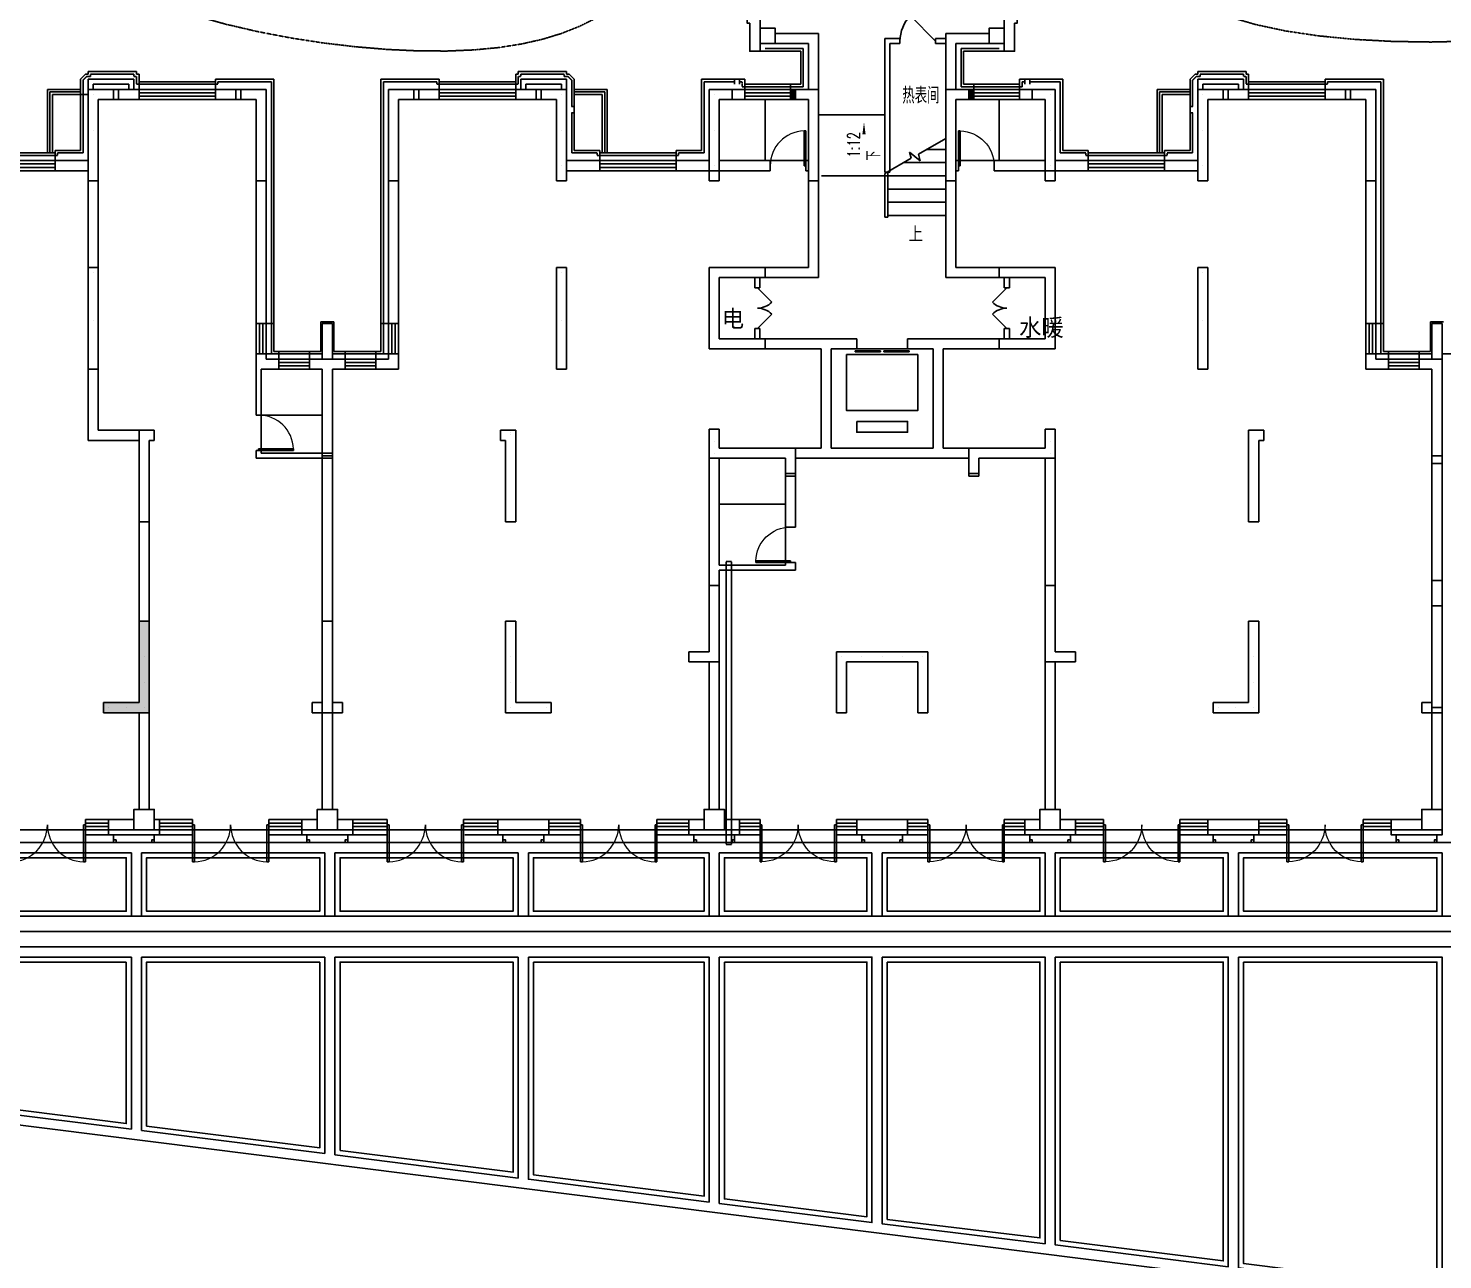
# Model space of a CAD drawing. Header units: millimetres. Extents: x -124346 to 101329, y -150859 to 114847.
# Drawn here: x -62033 to -34245, y -129743 to -105545 of the extents above; entities that cross this region are included whole.
import ezdxf

# ---------------------------------------------------------------- set-up
doc = ezdxf.new("R2010")
doc.units = ezdxf.units.MM
doc.linetypes.add('DASH', pattern=[0.35, 0.25, -0.1])
for name, color, linetype in [('-2', 2, 'Continuous'), ('arch', 251, 'Continuous'), ('arthtext', 7, 'Continuous'), ('cont', 8, 'DASH'), ('la', 33, 'Continuous')]:
    doc.layers.add(name, color=color, linetype=linetype)
doc.styles.add('_HZTXT', font='TSSDENG', dxfattribs={"bigfont": 'TSSDCHN'})
doc.styles.add('_TCH_DIM', font='SIMPLEX', dxfattribs={"bigfont": 'GBCBIG'})
doc.styles.add('LU', font='tssdeng.shx', dxfattribs={"width": 0.8, "bigfont": 'tssdchn.shx'})

# ---------------------------------------------------------------- blocks, each defined once
blk = doc.blocks.new('$TCHSYS$WIN2D')
for p, q in [((-0.5, 0.5), (0.5, 0.5)), ((0.5, 0.167), (-0.5, 0.167)), ((0.5, -0.167), (-0.5, -0.167)), ((-0.5, -0.5), (0.5, -0.5))]:
    blk.add_line(p, q)
blk = doc.blocks.new('$DorLib2D$00000116')
at = {"color": 0}
for p, q in [((-0.5, 0), (-0.146, 0.354)), ((0.5, 0), (0.146, 0.354))]:
    blk.add_line(p, q, dxfattribs=at)
for centre, start, end in [((-0.5, 0), 0, 45), ((0.5, 0), 135, 180)]:
    blk.add_arc(centre, 0.5, start, end, dxfattribs=at)
blk = doc.blocks.new('$DorLib2D$00000001')
at = {"color": 0}
for p, q in [((0.45, 0.975), (0.5, 0.975)), ((0.45, 0), (0.45, 0.975)), ((0.5, 0), (0.5, 0.975)), ((0.5, 0), (0.45, 0))]:
    blk.add_line(p, q, dxfattribs=at)
at = {"color": 0, "lineweight": 13}
blk.add_arc((0.475, 0), 0.975, 91.4693, 180, dxfattribs=at)
blk = doc.blocks.new('$DorLib2D$00000114')
at = {"color": 0}
blk.add_line((0.5, 0), (-0.207, 0.707), dxfattribs=at)
blk.add_arc((0.5, 0), 1, 135, 180, dxfattribs=at)
blk = doc.blocks.new('$DorLib2D$00000002')
at = {"color": 0}
for p, q in [((-0.5, 0), (-0.5, 0.4875)), ((-0.475, 0.4875), (-0.5, 0.4875)), ((-0.475, 0), (-0.475, 0.4875)), ((0.475, 0), (0.475, 0.4875)), ((0.475, 0.4875), (0.5, 0.4875)), ((0.5, 0), (0.5, 0.4875)), ((-0.5, 0), (-0.475, 0)), ((0.5, 0), (0.475, 0))]:
    blk.add_line(p, q, dxfattribs=at)
at = {"color": 0, "lineweight": 13}
for centre, start, end in [((-0.4875, 0), 0, 88.53072), ((0.4875, 0), 91.46928, 180)]:
    blk.add_arc(centre, 0.4875, start, end, dxfattribs=at)
blk = doc.blocks.new('$DORLIB2D$00000127')
at = {"color": 0}
for points in [[(-0.533, 0.795), (-0.533, 0.69)], [(-0.033, 0.795), (-0.533, 0.795)], [(-0.033, 0.69), (-0.533, 0.69)], [(-0.033, 0.795), (-0.033, 0.69)], [(0.533, 0.795), (0.033, 0.795)], [(0.033, 0.795), (0.033, 0.69)], [(0.533, 0.69), (0.033, 0.69)], [(0.533, 0.795), (0.533, 0.69)], [(0.5, 0.5), (-0.5, 0.5)]]:
    blk.add_lwpolyline(points, dxfattribs=at)
blk = doc.blocks.new('A$C2945017A')
at = {"layer": 'arch'}
h = blk.add_hatch(color=251, dxfattribs=at)
h.paths.add_polyline_path([(29700, 0), (29600, 0), (29600, -100), (29700, -100)])
h.paths.add_polyline_path([(29700, 100), (29600, 100), (29600, 0), (29700, 0)])
h = blk.add_hatch(color=251, dxfattribs=at)
h.paths.add_polyline_path([(33200, 0), (33100, 0), (33100, -100), (33200, -100)])
h.paths.add_polyline_path([(33200, 100), (33100, 100), (33100, 0), (33200, 0)])
blk.add_hatch(color=251, dxfattribs=at).paths.add_polyline_path([(17000, -10350), (16800, -10350), (16800, -11050), (16800, -11950), (16100, -11950), (16100, -12150), (17000, -12150)])
at = {"layer": 'arch', "color": 251}
for p, q in [((29300, 1200), (30150, 1200)), ((30150, 100), (30150, 1200)), ((33500, 1200), (32650, 1200)), ((32650, 1200), (32650, 100)), ((29850, 900), (29100, 900)), ((29300, 1000), (29950, 1000)), ((29850, 149), (29850, 900)), ((29950, 100), (29950, 1000)), ((31450, 1100), (31450, -1526)), ((31750, 1100), (31450, 1100)), ((31550, 1000), (31550, -1526)), ((31550, 1000), (31750, 1000)), ((31750, 1000), (31750, 1100)), ((32650, 1100), (32450, 1100)), ((32450, 1100), (32450, 1000)), ((32450, 1000), (32650, 1000)), ((32650, 1000), (32650, 1100)), ((33500, 1000), (32850, 1000)), ((32850, 1000), (32850, 100)), ((32950, 149), (32950, 900)), ((32950, 900), (33700, 900)), ((15700, 279), (15700, -1150)), ((16700, 300), (15800, 300)), ((15800, 300), (15800, 100)), ((16700, 400), (15850, 400)), ((16700, 300), (16700, 100)), ((24300, 400), (25150, 400)), ((24300, 300), (25200, 300)), ((24300, 300), (24300, 100)), ((25200, 300), (25200, 100)), ((25300, 279), (25300, -236)), ((37570, 350), (37500, 279)), ((37500, 279), (37500, -236)), ((38500, 300), (37600, 300)), ((37600, 300), (37600, 100)), ((38500, 400), (37650, 400)), ((38500, 300), (38500, 100)), ((15650, 100), (15000, 100)), ((15650, 50), (15050, 50)), ((15050, -1150), (15050, 50)), ((15100, -1150), (15100, 0)), ((15800, 0), (15100, 0)), ((15800, 100), (16400, 100)), ((15800, 100), (15800, -1700)), ((15800, 100), (15800, -1300)), ((15800, 100), (15800, -1700)), ((16300, 100), (15800, 100)), ((16600, 200), (15900, 200)), ((15900, 200), (15900, 100)), ((15900, 0), (15900, 0)), ((16300, 100), (16600, 100)), ((16300, -100), (16300, 100)), ((16400, 100), (16400, -100)), ((16600, 200), (16600, 100)), ((16800, 100), (16600, 100)), ((16750, 200), (18350, 200)), ((16800, -100), (16800, 100)), ((18800, 100), (18300, 100)), ((18300, 100), (18300, -100)), ((18350, 250), (19400, 250)), ((18700, -100), (18700, 100)), ((18700, 100), (19300, 100)), ((19300, 100), (18800, 100)), ((18800, 100), (18800, -100)), ((19300, -1700), (19300, 100)), ((19300, -1700), (19300, 100)), ((19400, 250), (19400, -5100)), ((22650, 250), (21600, 250)), ((21600, 250), (21600, -5100)), ((21700, 100), (22300, 100)), ((21700, -1700), (21700, 100)), ((21700, 100), (21700, -1700)), ((22200, 100), (21700, 100)), ((22200, -100), (22200, 100)), ((22700, 100), (22200, 100)), ((22300, 100), (22300, -100)), ((24250, 200), (22650, 200)), ((22700, -100), (22700, 100)), ((24400, 100), (24200, 100)), ((24200, 100), (24200, -100)), ((24400, 200), (25100, 200)), ((24400, 200), (24400, 100)), ((24700, 100), (24400, 100)), ((24600, -100), (24600, 100)), ((24600, 100), (25200, 100)), ((25200, 100), (24700, 100)), ((24700, 100), (24700, -100)), ((25100, 200), (25100, 100)), ((25100, 0), (25100, 0)), ((25200, -1400), (25200, 100)), ((25200, -1400), (25200, 100)), ((25200, -1700), (25200, 100)), ((25350, 100), (26000, 100)), ((25350, 50), (25950, 50)), ((25350, 0), (25900, 0)), ((25900, -1150), (25900, 0)), ((25950, -1150), (25950, 50)), ((27900, 250), (27900, -1150)), ((28500, 250), (27900, 250)), ((28000, 100), (28450, 100)), ((28000, 100), (28000, -1700)), ((28000, 100), (28000, -1500)), ((28450, 100), (28000, 100)), ((28100, 0), (28100, 0)), ((28450, 100), (28450, -100)), ((28700, 100), (28450, 100)), ((28450, -100), (28450, 100)), ((28650, 250), (28600, 250)), ((28650, 149), (29850, 149)), ((28700, -100), (28700, 100)), ((30150, 100), (29600, 100)), ((29600, 100), (29600, -100)), ((29700, -100), (29700, 100)), ((29700, 100), (30150, 100)), ((30150, 100), (29700, 100)), ((29700, 100), (29700, -100)), ((29950, 100), (30150, 100)), ((30150, -1700), (30150, 100)), ((30150, 100), (30150, -3600)), ((30150, -1700), (30150, 100)), ((32650, 100), (33100, 100)), ((32650, -1700), (32650, 100)), ((33200, 100), (32650, 100)), ((32650, 100), (32650, -1700)), ((33100, 100), (32650, 100)), ((32850, 100), (32650, 100)), ((34150, 149), (32950, 149)), ((33100, 100), (33100, -100)), ((33100, -100), (33100, 100)), ((33200, -100), (33200, 100)), ((34350, 100), (34100, 100)), ((34100, 100), (34100, -100)), ((34150, 250), (34200, 250)), ((34150, 149), (34150, 250)), ((34300, 250), (34900, 250)), ((34350, -100), (34350, 100)), ((34350, 100), (34800, 100)), ((34800, 100), (34350, 100)), ((34350, 100), (34350, -100)), ((34700, 0), (34700, 0)), ((34700, 0), (34700, 0)), ((34800, 100), (34800, -1700)), ((34800, -1500), (34800, 100)), ((34900, 250), (34900, -1150)), ((37450, 100), (36800, 100)), ((37450, 50), (36850, 50)), ((36850, -1150), (36850, 50)), ((36900, -1150), (36900, 0)), ((37450, 0), (36900, 0)), ((37600, 100), (38200, 100)), ((37600, 100), (37600, -1700)), ((37600, 100), (37600, -1700)), ((38100, 100), (37600, 100)), ((38400, 200), (37700, 200)), ((37700, 200), (37700, 100)), ((37700, 0), (37700, 0)), ((38100, 100), (38400, 100)), ((38100, -100), (38100, 100)), ((38200, 100), (38200, -100)), ((38400, 200), (38400, 100)), ((38600, 100), (38400, 100)), ((38550, 200), (40150, 200)), ((38600, -100), (38600, 100)), ((40600, 100), (40100, 100)), ((40100, 100), (40100, -100)), ((40150, 250), (41200, 250)), ((40500, -100), (40500, 100)), ((40500, 100), (41100, 100)), ((41100, 100), (40600, 100)), ((40600, 100), (40600, -100)), ((41100, -1700), (41100, 100)), ((41100, -4500), (41100, 100)), ((41100, -1700), (41100, 100)), ((41100, 100), (41100, 100)), ((41200, 250), (41200, -5100)), ((16000, -100), (16400, -100)), ((16000, -1400), (16000, -100)), ((16000, -1700), (16000, -100)), ((16000, -100), (16300, -100)), ((16300, -100), (16600, -100)), ((16600, -100), (16800, -100)), ((18300, -100), (18800, -100)), ((18700, -100), (19100, -100)), ((18800, -100), (19100, -100)), ((19100, -1700), (19100, -100)), ((19100, -100), (19100, -1700)), ((21900, -100), (22300, -100)), ((21900, -1700), (21900, -100)), ((21900, -4500), (21900, -100)), ((21900, -1700), (21900, -100)), ((21900, -100), (22200, -100)), ((22200, -100), (22700, -100)), ((24200, -100), (24400, -100)), ((24700, -100), (24400, -100)), ((24600, -100), (25000, -100)), ((24700, -100), (25000, -100)), ((25000, -100), (25000, -1700)), ((25000, -100), (25000, -1700)), ((28200, -100), (28450, -100)), ((28200, -100), (28200, -1700)), ((28200, -100), (28200, -1400)), ((28200, -1500), (28200, -100)), ((28200, -100), (28450, -100)), ((28450, -100), (28700, -100)), ((29100, -1300), (29100, -100)), ((29600, -100), (29700, -100)), ((29700, -100), (29950, -100)), ((29700, -100), (29950, -100)), ((29950, -1700), (29950, -100)), ((29950, -100), (29950, -1700)), ((32850, -100), (33100, -100)), ((32850, -1700), (32850, -100)), ((32850, -1700), (32850, -100)), ((32850, -100), (33100, -100)), ((33100, -100), (33200, -100)), ((33700, -1300), (33700, -100)), ((34100, -100), (34350, -100)), ((34350, -100), (34600, -100)), ((34350, -100), (34600, -100)), ((34600, -100), (34600, -1700)), ((34600, -100), (34600, -1500)), ((37800, -100), (38200, -100)), ((37800, -1400), (37800, -100)), ((37800, -1700), (37800, -100)), ((37800, -100), (38100, -100)), ((38100, -100), (38400, -100)), ((38400, -100), (38600, -100)), ((40100, -100), (40600, -100)), ((40500, -100), (40900, -100)), ((40600, -100), (40900, -100)), ((40900, -1700), (40900, -100)), ((40900, -100), (40900, -1700)), ((25300, -364), (25300, -1150)), ((37500, -364), (37500, -1150)), ((15900, -700), (15900, -700)), ((25100, -700), (25100, -700)), ((28100, -700), (28100, -700)), ((34700, -700), (34700, -700)), ((34700, -700), (34700, -700)), ((37700, -700), (37700, -700)), ((32650, -864), (32111, -1175)), ((32275, -1080), (32650, -1080)), ((13600, -1200), (15200, -1200)), ((15800, -1300), (15150, -1300)), ((15150, -1300), (15150, -1500)), ((15200, -1150), (15700, -1150)), ((25850, -1300), (25200, -1300)), ((25800, -1150), (25300, -1150)), ((27400, -1200), (25800, -1200)), ((25850, -1500), (25850, -1300)), ((28000, -1300), (27350, -1300)), ((27350, -1300), (27350, -1500)), ((27400, -1150), (27900, -1150)), ((29200, -1300), (28200, -1300)), ((29200, -1300), (29900, -1300)), ((29200, -1500), (29200, -1300)), ((29950, -1300), (29900, -1300)), ((29900, -1300), (29900, -1500)), ((31972, -1255), (31450, -1556)), ((31825, -1340), (32650, -1340)), ((32146, -1305), (31940, -1133)), ((31940, -1133), (31972, -1255)), ((32111, -1175), (32146, -1305)), ((32900, -1300), (32850, -1300)), ((33600, -1300), (32900, -1300)), ((32900, -1500), (32900, -1300)), ((34600, -1300), (33600, -1300)), ((33600, -1300), (33600, -1500)), ((35450, -1300), (34800, -1300)), ((35400, -1150), (34900, -1150)), ((35400, -1200), (37000, -1200)), ((35450, -1500), (35450, -1300)), ((37600, -1300), (36950, -1300)), ((36950, -1300), (36950, -1500)), ((37000, -1150), (37500, -1150)), ((15150, -1500), (15800, -1500)), ((15800, -6800), (15800, -1500)), ((16000, -1700), (16000, -1400)), ((25100, -1400), (25100, -1400)), ((25200, -1700), (25200, -1400)), ((25200, -1400), (25200, -1400)), ((25200, -1500), (25850, -1500)), ((27350, -1500), (28000, -1500)), ((28000, -1500), (28200, -1500)), ((28100, -1400), (28100, -1400)), ((28200, -1500), (29200, -1500)), ((29900, -1500), (29950, -1500)), ((31550, -1526), (31450, -1526)), ((31450, -2380), (31450, -1556)), ((31450, -2410), (31450, -1556)), ((31510, -2410), (31510, -1522)), ((31510, -1600), (32650, -1600)), ((32850, -1500), (32850, -3400)), ((32850, -1500), (32900, -1500)), ((33600, -1500), (34600, -1500)), ((34600, -1500), (34800, -1500)), ((34700, -1400), (34700, -1400)), ((34700, -1400), (34700, -1400)), ((34800, -1500), (35450, -1500)), ((36950, -1500), (37600, -1500)), ((37700, -1400), (37700, -1400)), ((37800, -1700), (37800, -1400)), ((16000, -1700), (15800, -1700)), ((15800, -1700), (16000, -1700)), ((16000, -6600), (16000, -1700)), ((19300, -1700), (19100, -1700)), ((19100, -1700), (19100, -4500)), ((19100, -1700), (19300, -1700)), ((19300, -4500), (19300, -1700)), ((21900, -1700), (21700, -1700)), ((21700, -1700), (21700, -4500)), ((21700, -1700), (21900, -1700)), ((25200, -1700), (25000, -1700)), ((25000, -1700), (25200, -1700)), ((28200, -1700), (28000, -1700)), ((30150, -1700), (29950, -1700)), ((29950, -1700), (29950, -3400)), ((29950, -1700), (30150, -1700)), ((31510, -1860), (32650, -1860)), ((32850, -1700), (32650, -1700)), ((32650, -1700), (32650, -3600)), ((32650, -1700), (32850, -1700)), ((32650, -2380), (32650, -1700)), ((34800, -1700), (34600, -1700)), ((37800, -1700), (37600, -1700)), ((37600, -1700), (37800, -1700)), ((41100, -1700), (40900, -1700)), ((40900, -1700), (40900, -4500)), ((40900, -1700), (41100, -1700)), ((31510, -2120), (32650, -2120)), ((31450, -2410), (31510, -2410)), ((31510, -2380), (32650, -2380)), ((15800, -3400), (16000, -3400)), ((15800, -5400), (15800, -3400)), ((15800, -3400), (15800, -5400)), ((16000, -3400), (15800, -3400)), ((15800, -3500), (15800, -5400)), ((15800, -3500), (15800, -3500)), ((15900, -3500), (15900, -3500)), ((16000, -5400), (16000, -3400)), ((16000, -5400), (16000, -3400)), ((25000, -3400), (25200, -3400)), ((25000, -5400), (25000, -3400)), ((25000, -3400), (25000, -5400)), ((25200, -3400), (25000, -3400)), ((25100, -3500), (25100, -3500)), ((25200, -5400), (25200, -3400)), ((25200, -5400), (25200, -3400)), ((25200, -5400), (25200, -3500)), ((25200, -3500), (25200, -3500)), ((28000, -3400), (29100, -3400)), ((28000, -5000), (28000, -3400)), ((28949, -3400), (28000, -3400)), ((28000, -3400), (28000, -5000)), ((28200, -3600), (29100, -3600)), ((28200, -4800), (28200, -3600)), ((28899, -3600), (28200, -3600)), ((28200, -3600), (28200, -4800)), ((28899, -3600), (28899, -3800)), ((29950, -3400), (28949, -3400)), ((30150, -3600), (28999, -3600)), ((28999, -3800), (28999, -3600)), ((29100, -3400), (29100, -3600)), ((32650, -3600), (33800, -3600)), ((32850, -3400), (33850, -3400)), ((33700, -3600), (33700, -3400)), ((33700, -3400), (34800, -3400)), ((33700, -3600), (34600, -3600)), ((33800, -3600), (33800, -3800)), ((33850, -3400), (34800, -3400)), ((33900, -3600), (34600, -3600)), ((33900, -3800), (33900, -3600)), ((34600, -4800), (34600, -3600)), ((34600, -3600), (34600, -4800)), ((34800, -5000), (34800, -3400)), ((34800, -3400), (34800, -5000)), ((37600, -3400), (37800, -3400)), ((37600, -5400), (37600, -3400)), ((37600, -3400), (37600, -5400)), ((37800, -3400), (37600, -3400)), ((37700, -3500), (37700, -3500)), ((37800, -5400), (37800, -3400)), ((37800, -5400), (37800, -3400)), ((28899, -3800), (28999, -3800)), ((33800, -3800), (33900, -3800)), ((15900, -4450), (15900, -4450)), ((19100, -4500), (19300, -4500)), ((20400, -5200), (20400, -4500)), ((20400, -4500), (20600, -4500)), ((20600, -5200), (20600, -4500)), ((21700, -4500), (21900, -4500)), ((25100, -4450), (25100, -4450)), ((28999, -4600), (28899, -4600)), ((28899, -4600), (28899, -4800)), ((28999, -4800), (28999, -4600)), ((33900, -4600), (33800, -4600)), ((33800, -4600), (33800, -4800)), ((33900, -4800), (33900, -4600)), ((37700, -4450), (37700, -4450)), ((40900, -4500), (41100, -4500)), ((42200, -5200), (42200, -4500)), ((42200, -4500), (42400, -4500)), ((42400, -5200), (42400, -4500)), ((28000, -5000), (29100, -5000)), ((28000, -5000), (28949, -5000)), ((28200, -4800), (29100, -4800)), ((28200, -4800), (28899, -4800)), ((28949, -5000), (30200, -5000)), ((28999, -4800), (30300, -4800)), ((29100, -4800), (29100, -5000)), ((30200, -5000), (30200, -6950)), ((30900, -4800), (30300, -4800)), ((30400, -5000), (30400, -6950)), ((30400, -5000), (30900, -5000)), ((30900, -5000), (30900, -4800)), ((32500, -4800), (31900, -4800)), ((31900, -4800), (31900, -5000)), ((31900, -5000), (32400, -5000)), ((32400, -5000), (32400, -6950)), ((32500, -4800), (33800, -4800)), ((32600, -5000), (32600, -6950)), ((32600, -5000), (33850, -5000)), ((33700, -5000), (33700, -4800)), ((34600, -4800), (33700, -4800)), ((34800, -5000), (33700, -5000)), ((33850, -5000), (34800, -5000)), ((33900, -4800), (34600, -4800)), ((19300, -5100), (19100, -5100)), ((19100, -5100), (19100, -5300)), ((19300, -5200), (19300, -5100)), ((19550, -5200), (19300, -5200)), ((19400, -5100), (20400, -5100)), ((19550, -5400), (19550, -5200)), ((20150, -5400), (20150, -5200)), ((20850, -5200), (20150, -5200)), ((20150, -5200), (20150, -5400)), ((20850, -5200), (20150, -5200)), ((21600, -5100), (20600, -5100)), ((20850, -5200), (20850, -5400)), ((20850, -5400), (20850, -5200)), ((21700, -5200), (21450, -5200)), ((21450, -5200), (21450, -5400)), ((21900, -5100), (21700, -5100)), ((21700, -5100), (21700, -5200)), ((21900, -5400), (21900, -5100)), ((41100, -5100), (40900, -5100)), ((40900, -5100), (40900, -5400)), ((41100, -5200), (41100, -5100)), ((41350, -5200), (41100, -5200)), ((41200, -5100), (42200, -5100)), ((41350, -5400), (41350, -5200)), ((41950, -5400), (41950, -5200)), ((41950, -5200), (42400, -5200)), ((41950, -5200), (41950, -5400)), ((42400, -5200), (41950, -5200)), ((43700, -5100), (42400, -5100)), ((42400, -7250), (42400, -5200)), ((42400, -5400), (42400, -5200)), ((16000, -5400), (15800, -5400)), ((15800, -5400), (15800, -5400)), ((15800, -5400), (16000, -5400)), ((15900, -5400), (15900, -5400)), ((19100, -5300), (19100, -6300)), ((19200, -5400), (19550, -5400)), ((19200, -6300), (19200, -5400)), ((20150, -5400), (20400, -5400)), ((20150, -5400), (20400, -5400)), ((20400, -7150), (20400, -5400)), ((20400, -5400), (20400, -7100)), ((20600, -7150), (20600, -5400)), ((20600, -5400), (20850, -5400)), ((20600, -7100), (20600, -5400)), ((20600, -5400), (20850, -5400)), ((21450, -5400), (21900, -5400)), ((25200, -5400), (25000, -5400)), ((25000, -5400), (25200, -5400)), ((25100, -5400), (25100, -5400)), ((25200, -5400), (25200, -5400)), ((37800, -5400), (37600, -5400)), ((37600, -5400), (37800, -5400)), ((37700, -5400), (37700, -5400)), ((40900, -5400), (41350, -5400)), ((41950, -5400), (42200, -5400)), ((41950, -5400), (42200, -5400)), ((42200, -7250), (42200, -5400)), ((42200, -5400), (42200, -7100)), ((42400, -7100), (42400, -5400)), ((42400, -5400), (42400, -5400)), ((19100, -6300), (19200, -6300)), ((20400, -6300), (19200, -6300)), ((19200, -6300), (19200, -7000)), ((16800, -6600), (16000, -6600)), ((16800, -6600), (16800, -8400)), ((16800, -6600), (17100, -6600)), ((16800, -6600), (16800, -8400)), ((17100, -6600), (16800, -6600)), ((17100, -6600), (17100, -6800)), ((17100, -6800), (17100, -6600)), ((23900, -6800), (23900, -6600)), ((23900, -6600), (24200, -6600)), ((24200, -6600), (23900, -6600)), ((23900, -6600), (23900, -6800)), ((24100, -6600), (24100, -6600)), ((24100, -6644), (24100, -6644)), ((24200, -6600), (24200, -8400)), ((24200, -6688), (24200, -6600)), ((24200, -6600), (24200, -6600)), ((24200, -8400), (24200, -6600)), ((28000, -6575), (28200, -6575)), ((28000, -7150), (28000, -6575)), ((28000, -6575), (28000, -7150)), ((28200, -6575), (28000, -6575)), ((28100, -6575), (28100, -6575)), ((28200, -6950), (28200, -6575)), ((28200, -6575), (28200, -6950)), ((28200, -6950), (28200, -6575)), ((34600, -6575), (34800, -6575)), ((34600, -6950), (34600, -6575)), ((34600, -6575), (34600, -6950)), ((34800, -6575), (34600, -6575)), ((34600, -6575), (34600, -6950)), ((34700, -6575), (34700, -6575)), ((34800, -7150), (34800, -6575)), ((34800, -7150), (34800, -6575)), ((38600, -6600), (38600, -8400)), ((38600, -6600), (38900, -6600)), ((38600, -6600), (38600, -8400)), ((38900, -6600), (38600, -6600)), ((38900, -6600), (38900, -6800)), ((38900, -6800), (38900, -6600)), ((16800, -6800), (15800, -6800)), ((17000, -6800), (17000, -8400)), ((17000, -6800), (17100, -6800)), ((17000, -8400), (17000, -6800)), ((17000, -6800), (17100, -6800)), ((23900, -6800), (24000, -6800)), ((23900, -6800), (24000, -6800)), ((24000, -6800), (24000, -8400)), ((24000, -6800), (24000, -8400)), ((24100, -6688), (24100, -6688)), ((24200, -6688), (24200, -6688)), ((28100, -6812), (28100, -6812)), ((34700, -6812), (34700, -6812)), ((38800, -6800), (38800, -8400)), ((38800, -6800), (38900, -6800)), ((38800, -8400), (38800, -6800)), ((38800, -6800), (38900, -6800)), ((19200, -7000), (19100, -7000)), ((19100, -7000), (19100, -7150)), ((20600, -7150), (19100, -7150)), ((19200, -7050), (19200, -7000)), ((20600, -7050), (19200, -7050)), ((20400, -7100), (20400, -14050)), ((20400, -7100), (20600, -7100)), ((20600, -7150), (20400, -7150)), ((20600, -7150), (20600, -7050)), ((20600, -7100), (20600, -14050)), ((28000, -7150), (29500, -7150)), ((28000, -7150), (28000, -9350)), ((28000, -7150), (29500, -7150)), ((28100, -7050), (28100, -7050)), ((28200, -6950), (29700, -6950)), ((29700, -6950), (28200, -6950)), ((28200, -7150), (28200, -9250)), ((29500, -7500), (29500, -7150)), ((29500, -7150), (29500, -7450)), ((29500, -7150), (29500, -8500)), ((29700, -7500), (29700, -6950)), ((29700, -6950), (30200, -6950)), ((29700, -7450), (29700, -6950)), ((29700, -7150), (30300, -7150)), ((30300, -7150), (32500, -7150)), ((30400, -6950), (32400, -6950)), ((32500, -7150), (33100, -7150)), ((32600, -6950), (33100, -6950)), ((33100, -6950), (34600, -6950)), ((33100, -7500), (33100, -6950)), ((34600, -6950), (33100, -6950)), ((33100, -6950), (33100, -7450)), ((33300, -7150), (34800, -7150)), ((33300, -7500), (33300, -7150)), ((33300, -7450), (33300, -7150)), ((33300, -7150), (34800, -7150)), ((34600, -7150), (34600, -9650)), ((34700, -7050), (34700, -7050)), ((34800, -7150), (34800, -9650)), ((42200, -7100), (42200, -11050)), ((42200, -7100), (42400, -7100)), ((42400, -7100), (42400, -10050)), ((29500, -7450), (29700, -7450)), ((29700, -7500), (29500, -7500)), ((29700, -8500), (29700, -7450)), ((33100, -7450), (33300, -7450)), ((33300, -7500), (33100, -7500)), ((42400, -7250), (42200, -7250)), ((17000, -8400), (16800, -8400)), ((16800, -8400), (17000, -8400)), ((16800, -10350), (16800, -8400)), ((17000, -10350), (17000, -8400)), ((24200, -8400), (24000, -8400)), ((24000, -8400), (24200, -8400)), ((29500, -8500), (29700, -8500)), ((29500, -8500), (29500, -9200)), ((38800, -8400), (38600, -8400)), ((38600, -8400), (38800, -8400)), ((28000, -9350), (28000, -9650)), ((28200, -9250), (29500, -9250)), ((28200, -9350), (29700, -9350)), ((28200, -9350), (28200, -10583)), ((29700, -9200), (29500, -9200)), ((29500, -9200), (29500, -9250)), ((29700, -9350), (29700, -9200)), ((28000, -9650), (28200, -9650)), ((28000, -10950), (28000, -9650)), ((28200, -9650), (28000, -9650)), ((28000, -9650), (28000, -10950)), ((28200, -11150), (28200, -9650)), ((28200, -11150), (28200, -9650)), ((34600, -9650), (34800, -9650)), ((34600, -11150), (34600, -9650)), ((34800, -9650), (34600, -9650)), ((34600, -9650), (34600, -11150)), ((34800, -10950), (34800, -9650)), ((34800, -10950), (34800, -9650)), ((42200, -9550), (42400, -9550)), ((42200, -11950), (42200, -9550)), ((42400, -12150), (42400, -9550)), ((42200, -10050), (42200, -12050)), ((42400, -10050), (42200, -10050)), ((42400, -12050), (42400, -10050)), ((16800, -10350), (17000, -10350)), ((16800, -11050), (16800, -10350)), ((17000, -10350), (16800, -10350)), ((16800, -10350), (16800, -11950)), ((17000, -12150), (17000, -10350)), ((17000, -12150), (17000, -10350)), ((20400, -10350), (20600, -10350)), ((20400, -11950), (20400, -10350)), ((20600, -11950), (20600, -10350)), ((24000, -10350), (24200, -10350)), ((24000, -11050), (24000, -10350)), ((24200, -10350), (24000, -10350)), ((24000, -10350), (24000, -12150)), ((24200, -11950), (24200, -10350)), ((24200, -11950), (24200, -10350)), ((38600, -10350), (38800, -10350)), ((38600, -11050), (38600, -10350)), ((38800, -10350), (38600, -10350)), ((38600, -10350), (38600, -11950)), ((38800, -12150), (38800, -10350)), ((38800, -12150), (38800, -10350)), ((28200, -10583), (28200, -14050)), ((16800, -11950), (16800, -11050)), ((16900, -11050), (16900, -11050)), ((24000, -12150), (24000, -11050)), ((24100, -11050), (24100, -11050)), ((24200, -11950), (24200, -11050)), ((24200, -11050), (24200, -11050)), ((27600, -11150), (27600, -10950)), ((27600, -10950), (28000, -10950)), ((28000, -10950), (27600, -10950)), ((27600, -10950), (27600, -11150)), ((32300, -10950), (30500, -10950)), ((30500, -12150), (30500, -10950)), ((32300, -10950), (30500, -10950)), ((30500, -10950), (30500, -12150)), ((30606, -11050), (30606, -11050)), ((31003, -11050), (31003, -11050)), ((31400, -11050), (31400, -11050)), ((31400, -11050), (31400, -11050)), ((31800, -11050), (31800, -11050)), ((32200, -11050), (32200, -11050)), ((32300, -12150), (32300, -10950)), ((32300, -12150), (32300, -10950)), ((34800, -10950), (35200, -10950)), ((35200, -10950), (34800, -10950)), ((35200, -10950), (35200, -11150)), ((35200, -11150), (35200, -10950)), ((38600, -11950), (38600, -11050)), ((38700, -11050), (38700, -11050)), ((38800, -11050), (38800, -12150)), ((42200, -11050), (42200, -14050)), ((27600, -11150), (28200, -11150)), ((27600, -11150), (28200, -11150)), ((28000, -11150), (28000, -14050)), ((32100, -11150), (30700, -11150)), ((30700, -12150), (30700, -11150)), ((30700, -12150), (30700, -11150)), ((30700, -11150), (32100, -11150)), ((32100, -12150), (32100, -11150)), ((32100, -11150), (32100, -12150)), ((34600, -11150), (35200, -11150)), ((34600, -11150), (35200, -11150)), ((34600, -11150), (34600, -14050)), ((34800, -11150), (34800, -14050)), ((16900, -11550), (16900, -11550)), ((24100, -11550), (24100, -11550)), ((38700, -11550), (38700, -11550)), ((16100, -12150), (16100, -11950)), ((16100, -11950), (16800, -11950)), ((16800, -11950), (16100, -11950)), ((16100, -11950), (16100, -12150)), ((16100, -12150), (17000, -12150)), ((16100, -12150), (17000, -12150)), ((16200, -12050), (16200, -12050)), ((16550, -12050), (16550, -12050)), ((16800, -14050), (16800, -12150)), ((16900, -12050), (16900, -12050)), ((16900, -12050), (16900, -12050)), ((17000, -14050), (17000, -12150)), ((20200, -12150), (20200, -11950)), ((20200, -11950), (20400, -11950)), ((20800, -12150), (20200, -12150)), ((20600, -11950), (20800, -11950)), ((20800, -11950), (20800, -12150)), ((24000, -12150), (24900, -12150)), ((24000, -12150), (24900, -12150)), ((24100, -12050), (24100, -12050)), ((24100, -12050), (24100, -12050)), ((24200, -11950), (24900, -11950)), ((24900, -11950), (24200, -11950)), ((24800, -12050), (24800, -12050)), ((24900, -11950), (24900, -12150)), ((24900, -12150), (24900, -11950)), ((30700, -12150), (30500, -12150)), ((30500, -12150), (30700, -12150)), ((32300, -12150), (32100, -12150)), ((32100, -12150), (32300, -12150)), ((37900, -12150), (37900, -11950)), ((37900, -11950), (38600, -11950)), ((38600, -11950), (37900, -11950)), ((37900, -11950), (37900, -12150)), ((37900, -12150), (38800, -12150)), ((37900, -12150), (38800, -12150)), ((38000, -12050), (38000, -12050)), ((38350, -12050), (38350, -12050)), ((38700, -12050), (38700, -12050)), ((42000, -12150), (42000, -11950)), ((42000, -11950), (42200, -11950)), ((42000, -12150), (42400, -12150)), ((42200, -12050), (42400, -12050)), ((42400, -12050), (42400, -14050)), ((15750, -14450), (15750, -14250)), ((16200, -14250), (16200, -14450)), ((16700, -14250), (16200, -14250)), ((17200, -14250), (17100, -14250)), ((17200, -14450), (17200, -14250)), ((17850, -14350), (17850, -14250)), ((19350, -14350), (19350, -14250)), ((20300, -14250), (20000, -14250)), ((20000, -14250), (20000, -14450)), ((21000, -14250), (20700, -14250)), ((21000, -14450), (21000, -14250)), ((21675, -14350), (21675, -14250)), ((23175, -14350), (23175, -14250)), ((24850, -14250), (23850, -14250)), ((23850, -14250), (23850, -14450)), ((24850, -14450), (24850, -14250)), ((25475, -14350), (25475, -14250)), ((26975, -14350), (26975, -14250)), ((27900, -14250), (27600, -14250)), ((27600, -14250), (27600, -14450)), ((28600, -14250), (28300, -14250)), ((28600, -14450), (28600, -14250)), ((29000, -14350), (29000, -14250)), ((30500, -14350), (30500, -14250)), ((31900, -14250), (30900, -14250)), ((30900, -14250), (30900, -14450)), ((31900, -14450), (31900, -14250)), ((32300, -14350), (32300, -14250)), ((33800, -14350), (33800, -14250)), ((34500, -14250), (34200, -14250)), ((34200, -14250), (34200, -14450)), ((35200, -14250), (34900, -14250)), ((35200, -14450), (35200, -14250)), ((35750, -14350), (35750, -14250)), ((37250, -14350), (37250, -14250)), ((38800, -14250), (37800, -14250)), ((37800, -14250), (37800, -14450)), ((38800, -14450), (38800, -14250)), ((39350, -14350), (39350, -14250)), ((40850, -14350), (40850, -14250)), ((42000, -14250), (41400, -14250)), ((41400, -14250), (41400, -14450)), ((16200, -14450), (16700, -14450)), ((17100, -14450), (17200, -14450)), ((20000, -14450), (20300, -14450)), ((20700, -14450), (21000, -14450)), ((23850, -14450), (24850, -14450)), ((27600, -14450), (27900, -14450)), ((28300, -14450), (28600, -14450)), ((30900, -14450), (31900, -14450)), ((34200, -14450), (34500, -14450)), ((34900, -14450), (35200, -14450)), ((37800, -14450), (38800, -14450)), ((41400, -14450), (42000, -14450))]:
    blk.add_line(p, q, dxfattribs=at)
at = {"layer": 'arch', "color": 251, "ltscale": 0.5}
for p, q in [((29800, 850), (28997, 850)), ((29800, 199), (29800, 850)), ((33000, 199), (33000, 850)), ((33000, 850), (33803, 850)), ((15750, 400), (15650, 300)), ((15750, 400), (15650, 300)), ((15650, 300), (15650, -1100)), ((15800, 400), (15750, 400)), ((16750, 450), (15800, 450)), ((15800, 450), (15800, 400)), ((16750, 400), (16750, 450)), ((16750, 400), (16800, 400)), ((16800, 250), (16800, 400)), ((16800, 300), (16800, 300)), ((18300, 300), (19200, 300)), ((18300, 250), (18300, 300)), ((19200, 300), (19450, 300)), ((19450, 300), (19450, -5050)), ((21800, 300), (21550, 300)), ((21550, 300), (21550, -5050)), ((22700, 300), (21800, 300)), ((22700, 250), (22700, 300)), ((24200, 250), (24200, 400)), ((24250, 400), (24200, 400)), ((24200, 300), (24200, 300)), ((24250, 400), (24250, 450)), ((24250, 450), (25200, 450)), ((25200, 450), (25200, 400)), ((25200, 400), (25250, 400)), ((25250, 400), (25350, 300)), ((25250, 400), (25350, 300)), ((25350, 300), (25350, -1100)), ((27850, 300), (27850, -1100)), ((28700, 300), (27850, 300)), ((28500, 203), (28500, 300)), ((28600, 203), (28600, 300)), ((28700, 200), (28700, 300)), ((34100, 300), (34950, 300)), ((34100, 200), (34100, 300)), ((34200, 203), (34200, 300)), ((34300, 203), (34300, 300)), ((34950, 300), (34950, -1100)), ((37550, 400), (37450, 300)), ((37550, 400), (37450, 300)), ((37450, 300), (37450, -1100)), ((37600, 400), (37550, 400)), ((38550, 450), (37600, 450)), ((37600, 450), (37600, 400)), ((38550, 400), (38550, 450)), ((38550, 400), (38600, 400)), ((38600, 250), (38600, 400)), ((38600, 300), (38600, 300)), ((40100, 300), (41250, 300)), ((40100, 250), (40100, 300)), ((41250, 300), (41250, -5050)), ((16800, 250), (18300, 250)), ((16800, 100), (16800, 250)), ((18300, 100), (18300, 250)), ((24200, 250), (22700, 250)), ((22700, 100), (22700, 250)), ((24200, 200), (24200, 250)), ((24200, 100), (24200, 200)), ((28700, 200), (28700, 200)), ((28700, 199), (29800, 199)), ((28700, 100), (28700, 199)), ((29600, 100), (29600, 199)), ((34100, 199), (33000, 199)), ((33200, 149), (33200, 199)), ((33200, 100), (33200, 149)), ((34100, 200), (34100, 200)), ((34100, 149), (34100, 199)), ((34100, 100), (34100, 149)), ((38600, 250), (40100, 250)), ((38600, 100), (38600, 250)), ((40100, 100), (40100, 250)), ((25295, -236), (25350, -236)), ((37505, -236), (37450, -236)), ((25295, -364), (25350, -364)), ((31450, -400), (30150, -400)), ((37505, -364), (37450, -364)), ((15150, -1150), (15150, -1100)), ((15150, -1100), (15650, -1100)), ((25850, -1100), (25350, -1100)), ((25850, -1150), (25850, -1100)), ((27350, -1150), (27350, -1100)), ((27350, -1100), (27850, -1100)), ((35450, -1100), (34950, -1100)), ((35450, -1150), (35450, -1100)), ((36950, -1150), (36950, -1100)), ((36950, -1100), (37450, -1100)), ((13650, -1150), (15150, -1150)), ((15150, -1300), (15150, -1150)), ((27350, -1150), (25850, -1150)), ((25850, -1300), (25850, -1150)), ((27350, -1300), (27350, -1150)), ((35450, -1150), (36950, -1150)), ((35450, -1300), (35450, -1150)), ((36950, -1300), (36950, -1150)), ((31510, -1600), (30210, -1600)), ((19300, -4500), (19450, -4500)), ((20374, -4470), (20374, -5050)), ((20626, -4470), (20374, -4470)), ((20626, -4470), (20626, -5050)), ((21700, -4500), (21550, -4500)), ((41100, -4500), (41250, -4500)), ((42174, -4470), (42174, -5050)), ((42426, -4470), (42174, -4470)), ((19300, -5100), (19400, -5100)), ((19450, -5050), (20374, -5050)), ((19550, -5200), (19550, -5050)), ((20150, -5200), (20150, -5050)), ((21550, -5050), (20626, -5050)), ((20850, -5200), (20850, -5050)), ((21450, -5200), (21450, -5050)), ((21700, -5100), (21600, -5100)), ((41100, -5100), (41200, -5100)), ((41250, -5050), (42174, -5050)), ((41350, -5200), (41350, -5050)), ((41950, -5200), (41950, -5050)), ((28333, -9175), (28443, -9175)), ((14050, -14450), (15750, -14450)), ((17850, -14550), (15750, -14550)), ((17850, -14450), (19350, -14450)), ((21675, -14550), (19350, -14550)), ((21675, -14450), (23175, -14450)), ((25475, -14550), (23200, -14550)), ((25475, -14450), (26975, -14450)), ((29000, -14550), (26975, -14550)), ((29000, -14450), (30500, -14450)), ((32300, -14550), (30500, -14550)), ((32300, -14450), (33800, -14450)), ((35750, -14550), (33800, -14550)), ((35750, -14450), (37250, -14450)), ((39350, -14550), (37250, -14550)), ((39350, -14450), (40850, -14450)), ((41500, -14550), (42300, -14550)), ((28443, -14740), (28337, -14740))]:
    blk.add_line(p, q, dxfattribs=at)
at = {"layer": 'arch', "color": 251, "linetype": 'DASH'}
for p, q in [((15771, 350), (15700, 279)), ((15770, 350), (15700, 279)), ((15850, 350), (15771, 350)), ((16700, 300), (15800, 300)), ((15850, 400), (15850, 350)), ((16700, 350), (16700, 400)), ((16700, 350), (16750, 350)), ((16750, 200), (16750, 350)), ((24250, 200), (24250, 350)), ((24300, 350), (24250, 350)), ((24300, 350), (24300, 400)), ((24300, 300), (25200, 300)), ((25150, 400), (25150, 350)), ((25150, 350), (25229, 350)), ((25229, 350), (25300, 279)), ((37571, 350), (37500, 279)), ((37650, 350), (37571, 350)), ((38500, 300), (37600, 300)), ((37650, 400), (37650, 350)), ((38500, 350), (38500, 400)), ((38500, 350), (38550, 350)), ((38550, 200), (38550, 350)), ((18350, 200), (18350, 250)), ((22650, 200), (22650, 250)), ((28650, 149), (28650, 250)), ((40150, 200), (40150, 250)), ((15200, -1200), (15200, -1150)), ((25800, -1200), (25800, -1150)), ((27400, -1200), (27400, -1150)), ((35400, -1200), (35400, -1150)), ((37000, -1200), (37000, -1150)), ((28333, -9175), (28337, -14740)), ((28443, -9175), (28443, -14740))]:
    blk.add_line(p, q, dxfattribs=at)
at = {"layer": 'arch', "color": 251}
for points in [[(29000, 1500), (28800, 1500), (28750, 1500), (28750, 1400), (28800, 1400), (28800, 850), (29000, 850)], [(33800, 1500), (34000, 1500), (34050, 1500), (34050, 1400), (34000, 1400), (34000, 850), (33800, 850)], [(29300, 1000), (29300, 1300), (29000, 1300), (29000, 1000)], [(33800, 1000), (33800, 1300), (33500, 1300), (33500, 1000)], [(30700, -5112), (32100, -5112), (32100, -6212), (30700, -6212)], [(30900, -6425), (31900, -6425), (31900, -6637), (30900, -6637)], [(16700, -14450), (17100, -14450), (17100, -14050), (16700, -14050)], [(20300, -14450), (20700, -14450), (20700, -14050), (20300, -14050)], [(27900, -14450), (28300, -14450), (28300, -14050), (27900, -14050)], [(34500, -14450), (34900, -14450), (34900, -14050), (34500, -14050)], [(42000, -14450), (42400, -14450), (42400, -14050), (42000, -14050)]]:
    blk.add_lwpolyline(points, close=True, dxfattribs=at)
for points in [[(15000, -1150), (15000, 100)], [(26000, -1150), (26000, 100)], [(36800, -1150), (36800, 100)], [(17200, -14450), (17200, -14550), (17100, -14550), (17100, -14650), (17050, -14650), (17050, -14700), (16350, -14700), (16350, -14650), (16300, -14650), (16300, -14550), (16200, -14550), (16200, -14450), (17200, -14450)], [(16300, -14650), (16300, -14700)], [(16350, -14700), (16300, -14700)], [(17050, -14700), (17100, -14700)], [(17100, -14650), (17100, -14700)], [(21000, -14450), (21000, -14550), (20900, -14550), (20900, -14650), (20850, -14650), (20850, -14700), (20150, -14700), (20150, -14650), (20100, -14650), (20100, -14550), (20000, -14550), (20000, -14450), (21000, -14450)], [(20100, -14650), (20100, -14700)], [(20150, -14700), (20100, -14700)], [(20850, -14700), (20900, -14700)], [(20900, -14650), (20900, -14700)], [(23850, -14450), (23850, -14550), (23950, -14550), (23950, -14650), (24000, -14650), (24000, -14700), (24700, -14700), (24700, -14650), (24750, -14650), (24750, -14550), (24850, -14550), (24850, -14450), (23850, -14450)], [(23950, -14650), (23950, -14700)], [(24000, -14700), (23950, -14700)], [(24700, -14700), (24750, -14700)], [(24750, -14650), (24750, -14700)], [(28600, -14450), (28600, -14550), (28500, -14550), (28500, -14650), (28450, -14650), (28450, -14700), (27750, -14700), (27750, -14650), (27700, -14650), (27700, -14550), (27600, -14550), (27600, -14450), (28600, -14450)], [(27700, -14650), (27700, -14700)], [(27750, -14700), (27700, -14700)], [(28450, -14700), (28500, -14700)], [(28500, -14650), (28500, -14700)], [(31900, -14450), (31900, -14550), (31800, -14550), (31800, -14650), (31750, -14650), (31750, -14700), (31050, -14700), (31050, -14650), (31000, -14650), (31000, -14550), (30900, -14550), (30900, -14450), (31900, -14450)], [(31000, -14650), (31000, -14700)], [(31050, -14700), (31000, -14700)], [(31750, -14700), (31800, -14700)], [(31800, -14650), (31800, -14700)], [(35200, -14450), (35200, -14550), (35100, -14550), (35100, -14650), (35050, -14650), (35050, -14700), (34350, -14700), (34350, -14650), (34300, -14650), (34300, -14550), (34200, -14550), (34200, -14450), (35200, -14450)], [(34300, -14650), (34300, -14700)], [(34350, -14700), (34300, -14700)], [(35050, -14700), (35100, -14700)], [(35100, -14650), (35100, -14700)], [(38800, -14450), (38800, -14550), (38700, -14550), (38700, -14650), (38650, -14650), (38650, -14700), (37950, -14700), (37950, -14650), (37900, -14650), (37900, -14550), (37800, -14550), (37800, -14450), (38800, -14450)], [(37900, -14650), (37900, -14700)], [(37950, -14700), (37900, -14700)], [(38650, -14700), (38700, -14700)], [(38700, -14650), (38700, -14700)], [(42400, -14450), (42400, -14550), (42300, -14550), (42300, -14650), (42250, -14650), (42250, -14700), (41550, -14700), (41550, -14650), (41500, -14650), (41500, -14550), (41400, -14550), (41400, -14450), (42400, -14450)], [(41500, -14650), (41500, -14700)], [(41550, -14700), (41500, -14700)], [(42250, -14700), (42300, -14700)], [(42300, -14650), (42300, -14700)]]:
    blk.add_lwpolyline(points, dxfattribs=at)
for points in [[(31043, -1553, 0, 0, 0), (31043, -545, 0, 64, 0), (31043, -785, 0, 0, 0)], [(32050, -2510, 0, 0, 0), (32050, -1640, 80, 0, 0), (32050, -1340, 0, 0, 0)]]:
    blk.add_lwpolyline(points, format="xyseb", dxfattribs=at)
at = {"layer": 'arch', "color": 251, "ltscale": 0.5}
blk.add_lwpolyline([(28200, -8050), (29500, -8050)], dxfattribs=at)
at = {"layer": 'arch', "color": 251}
for name, p, xscale, yscale, zscale in [('$DorLib2D$00000114', (32100, 1050), 700, 700, 100), ('$DorLib2D$00000001', (29550, -1400), 700, 700, 700), ('$DorLib2D$00000001', (33250, -1400), -700, 700, 700), ('$TCHSYS$WIN2D', (19850, -5300), -600, 200, -600), ('$TCHSYS$WIN2D', (21150, -5300), 600, 200, -600), ('$TCHSYS$WIN2D', (41650, -5300), -600, 200, -600), ('$TCHSYS$WIN2D', (15975, -14350), 450.0066875485354, 200, 450.0066875485354), ('$TCHSYS$WIN2D', (19675, -14350), 650.006687610934, 200, 650.006687610934), ('$TCHSYS$WIN2D', (21338, -14350), 675, 200, 675), ('$TCHSYS$WIN2D', (23513, -14350), 675, 200, 675)]:
    blk.add_blockref(name, p, dxfattribs=dict(at, xscale=xscale, yscale=yscale, zscale=zscale))
for name, p, xscale, yscale, zscale, rotation in [('$TCHSYS$WIN2D', (17550, 0), -1500, 200, 1500, 180), ('$TCHSYS$WIN2D', (23450, 0), 1500, 200, 1500, 180), ('$TCHSYS$WIN2D', (29150, 0), -900, 200, 200, 180), ('$TCHSYS$WIN2D', (33650, 0), -900, 200, 200, 180), ('$TCHSYS$WIN2D', (39350, 0), -1500, 200, 1500, 180), ('$TCHSYS$WIN2D', (14400, -1400), 1500, 200, 200, 180), ('$TCHSYS$WIN2D', (26600, -1400), -1500, 200, 200, 180), ('$TCHSYS$WIN2D', (36200, -1400), 1500, 200, 200, 180), ('$DorLib2D$00000116', (28949, -4200), 800, 800, 100, 270), ('$DorLib2D$00000116', (33850, -4200), -800, 800, 100, 90), ('$TCHSYS$WIN2D', (19200, -4800), -600, 200, 600, 90), ('$TCHSYS$WIN2D', (21800, -4800), 600, 200, 600, 270), ('$TCHSYS$WIN2D', (41000, -4800), -600, 200, 600, 90), ('$DORLIB2D$00000127', (31400, -4900), 1000, 200, -1000, 180), ('$DorLib2D$00000001', (19150, -6650), 700, 700, 700, 270), ('$DorLib2D$00000001', (29600, -8850), -700.0000000000001, 700.0000000000001, 700, 90), ('$DorLib2D$00000002', (15000, -14350), 1500, 1500, -1500, 179.9999999773391), ('$TCHSYS$WIN2D', (17525, -14350), -650.006687610934, 200, -650.006687610934, 359.9999999773383), ('$DorLib2D$00000002', (18600, -14350), 1500, 1500, -1500, 179.9999999773383), ('$DorLib2D$00000002', (22425, -14350), 1500, 1500, -1500, 179.9999999921696), ('$TCHSYS$WIN2D', (25163, -14350), -625, 200, -625, 359.9999999921696), ('$DorLib2D$00000002', (26225, -14350), 1500, 1500, -1500, 179.9999999921696), ('$TCHSYS$WIN2D', (27288, -14350), -625, 200, -625, 359.9999999921696), ('$TCHSYS$WIN2D', (28800, -14350), -400, 200, -400, 359.9999999998717), ('$DorLib2D$00000002', (29750, -14350), -1500, 1500, 1500, 180), ('$TCHSYS$WIN2D', (30700, -14350), -400, 200, -400, 359.9999999998717), ('$TCHSYS$WIN2D', (32100, -14350), -400, 200, -400, 359.9999999998717), ('$DorLib2D$00000002', (33050, -14350), -1500, 1500, 1500, 180), ('$TCHSYS$WIN2D', (34000, -14350), -400, 200, -400, 359.9999999998717), ('$TCHSYS$WIN2D', (35475, -14350), -550, 200, -550, 359.9999999995383), ('$DorLib2D$00000002', (36500, -14350), -1500, 1500, 1500, 180), ('$TCHSYS$WIN2D', (37525, -14350), -550, 200, -550, 359.9999999995383), ('$TCHSYS$WIN2D', (39075, -14350), -550, 200, -550, 359.9999999995383), ('$DorLib2D$00000002', (40100, -14350), -1500, 1500, 1500, 180), ('$TCHSYS$WIN2D', (41125, -14350), -550, 200, -550, 359.9999999995383)]:
    blk.add_blockref(name, p, dxfattribs=dict(at, xscale=xscale, yscale=yscale, zscale=zscale, rotation=rotation))
at = {"layer": 'arthtext', "color": 251, "style": 'LU', "width": 0.8}
blk.add_text('热表间', height=320, dxfattribs=at).set_placement((31796, -178))
at = {"layer": 'arthtext', "color": 251, "style": '_TCH_DIM', "width": 0.705882}
blk.add_text('1:12', height=238, rotation=90, dxfattribs=at).set_placement((30959, -1240))
at = {"layer": 'arthtext', "color": 251, "style": '_TCH_DIM'}
blk.add_text('下', height=270, rotation=90, dxfattribs=at).set_placement((31365, -1296))
at = {"layer": 'arthtext', "color": 251, "style": '_HZTXT'}
blk.add_text('上', height=300, dxfattribs=at).set_placement((31917, -2900))
at = {"layer": 'arthtext', "color": 251}
for s, height, p in [('电', 338, (28248, -4574)), ('水暖', 337.6, (34088, -4748))]:
    blk.add_text(s, height=height, dxfattribs=at).set_placement(p)

msp = doc.modelspace()

# ---------------------------------------------------------------- linework, layer by layer
at = {"layer": '-2', "color": 251, "ltscale": 0.001}
for p, q in [((-12059, -123295), (-68008, -123295)), ((-12059, -123595), (-68008, -123595))]:
    msp.add_line(p, q, dxfattribs=at)
at = {"layer": '-2', "color": 251}
msp.add_line((-12059, -133399), (-80094, -124851), dxfattribs=at)
at = {"layer": 'cont', "color": 251, "linetype": 'DASH', "flags": 128}
for points in [[(-58477, -101481), (-57996, -101491), (-57493, -101515), (-56972, -101550), (-56439, -101591), (-55902, -101634), (-55366, -101676), (-54836, -101711), (-54318, -101735), (-53819, -101747), (-53339, -101750), (-52880, -101750), (-52441, -101752), (-52025, -101764), (-51632, -101790), (-51263, -101836), (-50918, -101908), (-50599, -102011), (-50309, -102142), (-50052, -102298), (-49831, -102477), (-49648, -102675), (-49509, -102888), (-49416, -103114), (-49373, -103348), (-49381, -103589), (-49439, -103832), (-49542, -104075), (-49686, -104315), (-49868, -104548), (-50084, -104772), (-50329, -104982), (-50600, -105177), (-50894, -105354), (-51213, -105510), (-51560, -105647), (-51936, -105762), (-52347, -105854), (-52793, -105924), (-53278, -105970), (-53805, -105992), (-54375, -105989), (-54979, -105961), (-55607, -105908), (-56249, -105832), (-56894, -105732), (-57532, -105609), (-58153, -105465), (-58746, -105298), (-59303, -105110), (-59818, -104905), (-60287, -104686), (-60707, -104457), (-61075, -104222), (-61386, -103984), (-61636, -103747), (-61822, -103516), (-61942, -103293), (-61998, -103079), (-61997, -102875), (-61942, -102683), (-61838, -102502), (-61691, -102333), (-61506, -102178), (-61286, -102037), (-61037, -101911), (-60758, -101799), (-60450, -101704), (-60114, -101625), (-59748, -101562), (-59354, -101517), (-58930, -101490)], [(-36504, -101955), (-35936, -101901), (-35323, -101846), (-34682, -101792), (-34029, -101741), (-33382, -101693), (-32755, -101652), (-32166, -101616), (-31632, -101590), (-31165, -101572), (-30761, -101564), (-30412, -101565), (-30110, -101575), (-29847, -101593), (-29615, -101619), (-29406, -101652), (-29213, -101693), (-29028, -101741), (-28853, -101797), (-28690, -101863), (-28541, -101942), (-28408, -102033), (-28295, -102140), (-28202, -102264), (-28133, -102406), (-28090, -102567), (-28074, -102746), (-28086, -102940), (-28127, -103146), (-28199, -103363), (-28303, -103586), (-28439, -103814), (-28610, -104044), (-28816, -104274), (-29062, -104499), (-29353, -104717), (-29692, -104925), (-30085, -105118), (-30536, -105293), (-31050, -105447), (-31631, -105577), (-32279, -105679), (-32982, -105752), (-33721, -105798), (-34478, -105815), (-35237, -105803), (-35978, -105763), (-36684, -105694), (-37337, -105597), (-37923, -105471), (-38440, -105320), (-38888, -105147), (-39269, -104957), (-39584, -104754), (-39833, -104540), (-40017, -104320), (-40138, -104097), (-40196, -103876), (-40198, -103658), (-40149, -103447), (-40055, -103245), (-39921, -103054), (-39753, -102877), (-39556, -102716), (-39338, -102574), (-39100, -102452), (-38841, -102349), (-38554, -102262), (-38233, -102187), (-37873, -102122), (-37469, -102063), (-37014, -102009)]]:
    msp.add_lwpolyline(points, close=True, dxfattribs=at)
at = {"layer": 'la', "color": 251, "ltscale": 0.001}
for p, q in [((-65858, -121545), (-12229, -121545)), ((-45258, -121745), (-45258, -122995)), ((-68008, -122995), (-12059, -122995)), ((-60008, -123795), (-60008, -127180)), ((-56208, -123795), (-59808, -123795)), ((-59808, -123795), (-59808, -127206)), ((-56208, -127659), (-56208, -123795)), ((-56008, -123795), (-56008, -127684)), ((-52408, -123795), (-56008, -123795)), ((-52408, -128138), (-52408, -123795)), ((-59808, -127206), (-56208, -127659)), ((-56008, -127684), (-52408, -128138))]:
    msp.add_line(p, q, dxfattribs=at)
at = {"layer": 'la', "color": 251}
for p, q in [((-56208, -121745), (-56208, -122995)), ((-52208, -122995), (-52208, -121745)), ((-48658, -121745), (-48658, -122995)), ((-48458, -122995), (-48458, -121745)), ((-45458, -121745), (-45458, -122995)), ((-48658, -122995), (-52208, -122995)), ((-45458, -122995), (-48458, -122995))]:
    msp.add_line(p, q, dxfattribs=at)
at = {"layer": 'la', "color": 251, "ltscale": 0.001, "flags": 128}
for points in [[(-77908, -120045), (-72958, -120045), (-72958, -120395), (-66533, -120395), (-66533, -121545), (-12059, -121545)], [(-60008, -121745), (-62808, -121745)], [(-60658, -121845), (-60658, -121845), (-62708, -121845), (-62708, -122895), (-60108, -122895), (-60108, -121845), (-60658, -121845), (-60658, -121845)], [(-60008, -121745), (-60008, -122995)], [(-59808, -121745), (-59808, -122995)], [(-56208, -121745), (-59808, -121745)], [(-59258, -121845), (-59708, -121845), (-59708, -122895), (-56308, -122895), (-56308, -121845), (-56858, -121845)], [(-59708, -121845), (-56308, -121845)], [(-56008, -121745), (-56008, -122995), (-52408, -122995), (-52408, -121745)], [(-52408, -121745), (-56008, -121745)], [(-55458, -121845), (-55908, -121845), (-55908, -122895), (-52508, -122895), (-52508, -121845), (-53008, -121845)], [(-52508, -121845), (-55908, -121845)], [(-48658, -121745), (-52208, -121745)], [(-51608, -121845), (-51608, -121845), (-52108, -121845), (-52108, -122895), (-48758, -122895), (-48758, -121845), (-49258, -121845)], [(-48758, -121845), (-52108, -121845)], [(-45458, -121745), (-48458, -121745)], [(-47858, -121845), (-48358, -121845), (-48358, -122895), (-45558, -122895), (-45558, -121845), (-45958, -121845)], [(-48358, -121845), (-45558, -121845)], [(-42058, -121745), (-45258, -121745)], [(-44558, -121845), (-45158, -121845), (-45158, -122895), (-42158, -122895), (-42158, -121845), (-42658, -121845)], [(-45158, -121845), (-42159, -121845)], [(-42058, -121745), (-42058, -122995)], [(-41858, -121745), (-41858, -122995)], [(-38458, -121745), (-41858, -121745)], [(-41258, -121845), (-41758, -121845), (-41758, -122895), (-38558, -122895), (-38558, -121845), (-39058, -121845)], [(-41758, -121845), (-38558, -121845)], [(-38458, -121745), (-38458, -122995)], [(-38258, -121745), (-38258, -122995)], [(-34258, -121745), (-38258, -121745)], [(-37658, -121845), (-38158, -121845), (-38158, -122895), (-34358, -122895), (-34358, -121845), (-35458, -121845)], [(-38158, -121845), (-34359, -121845)], [(-34258, -121745), (-34258, -122995)], [(-60008, -123795), (-62808, -123795), (-62808, -126828), (-60008, -127180)]]:
    msp.add_lwpolyline(points, dxfattribs=at)
for points in [[(-60108, -123895), (-62708, -123895), (-62708, -126740), (-60108, -127067)], [(-52208, -123795), (-52208, -128163), (-48658, -128611), (-48658, -123795)], [(-52108, -123895), (-52108, -128075), (-48758, -128497), (-48758, -123895)], [(-48458, -123795), (-48458, -128636), (-45458, -129014), (-45458, -123795)], [(-48358, -123895), (-48358, -128548), (-45558, -128900), (-45558, -123895)], [(-45258, -123795), (-45258, -129039), (-42058, -129428), (-42058, -123795)], [(-45158, -123895), (-45158, -128951), (-42158, -129315), (-42158, -123895)], [(-41858, -123795), (-38458, -123795), (-38458, -129881), (-41858, -129453)], [(-41758, -123895), (-41758, -129365), (-38558, -129767), (-38558, -123895)], [(-38258, -123795), (-34258, -123795), (-34258, -130408), (-38258, -129906)], [(-38158, -123895), (-38158, -129818), (-34358, -130295), (-34358, -123895)]]:
    msp.add_lwpolyline(points, close=True, dxfattribs=at)
at = {"layer": 'la', "color": 251, "ltscale": 0.001}
for points in [[(-56308, -123895), (-59708, -123895), (-59708, -127118), (-56308, -127546)], [(-55908, -127596), (-52508, -128025), (-52508, -123895), (-55908, -123895)]]:
    msp.add_lwpolyline(points, close=True, dxfattribs=at)

# ---------------------------------------------------------------- block references
at = {"layer": 'arch', "color": 251, "linetype": 'DASH', "ltscale": 0.001}
msp.add_blockref('A$C2945017A', (-76658, -106845), dxfattribs=at)

doc.saveas('drawing.dxf')
